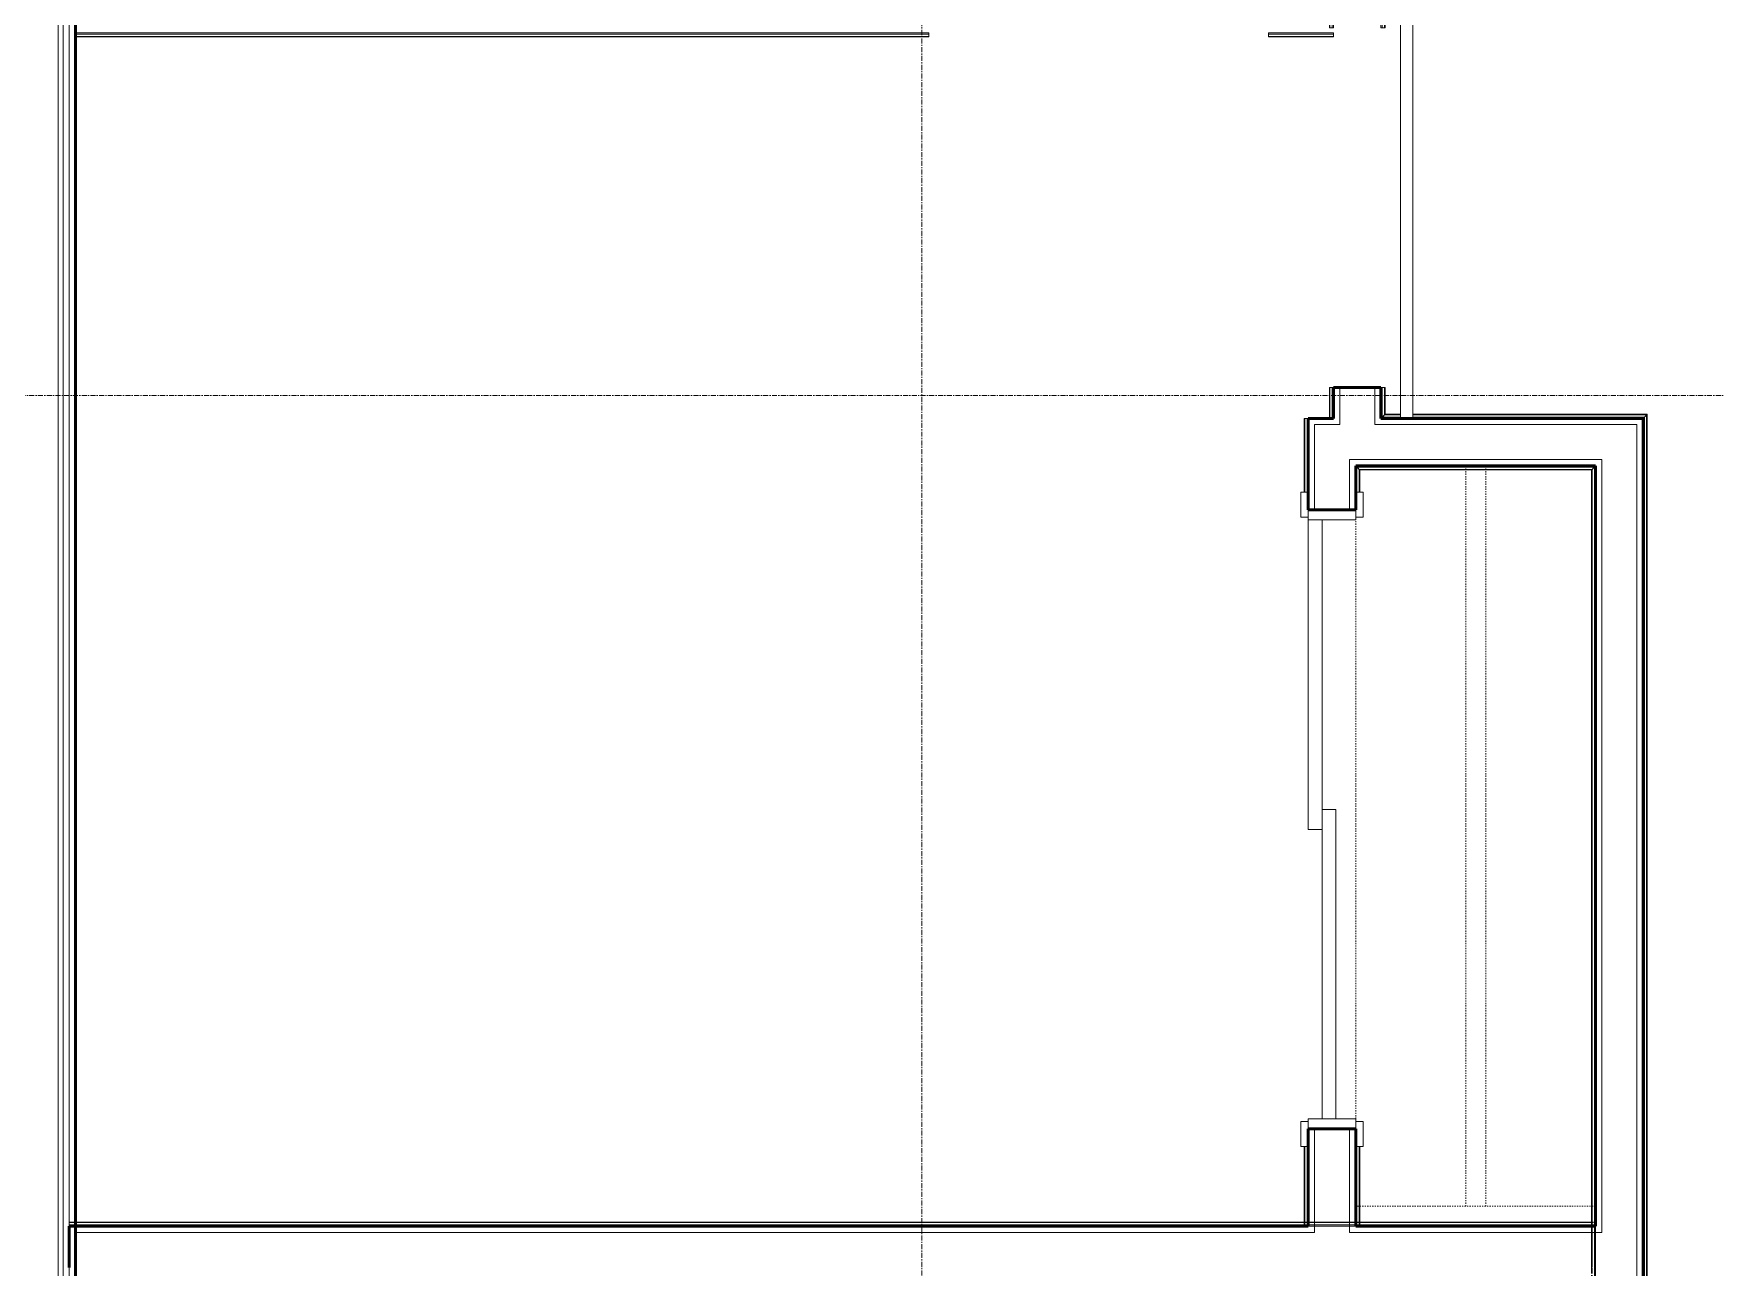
# Model space of a CAD drawing. Header units: inches. Extents: x -4235 to -464, y 9767 to 12344.
# Drawn here: x -2916.3 to -2747.9, y 11447.9 to 11571.4 of the extents above; entities that cross this region are included whole.
import ezdxf

# ---------------------------------------------------------------- set-up
doc = ezdxf.new("R2010")
doc.units = ezdxf.units.IN
doc.header["$MEASUREMENT"] = 0
doc.linetypes.add('Dash', pattern=[0.25, 0.125, -0.125])
doc.linetypes.add('Grid Line 1_2_', pattern=[0.875, 0.5, -0.125, 0.125, -0.125])
for name, color, linetype, lineweight in [('0-1', 7, 'Continuous', 5), ('0-2', 254, 'Continuous', 9), ('A-DOOR-1', 7, 'Continuous', 9), ('A-DOOR-2', 130, 'Continuous', 20), ('A-DOOR-3', 250, 'Continuous', 50), ('A-DOOR-FRAM-1', 130, 'Continuous', 20), ('A-WALL-1', 250, 'Continuous', 50), ('A-WALL-2', 50, 'Continuous', 13), ('A-WALL-3', 10, 'Continuous', 9), ('A-WALL-4', 254, 'Continuous', 9), ('A-WALL-5', 7, 'Continuous', 9), ('I-WALL-1', 250, 'Continuous', 50), ('I-WALL-2', 10, 'Continuous', 9), ('I-WALL-3', 254, 'Continuous', 9), ('Q-CASE-HDLN-1', 7, 'Dash', 9), ('S-GRID-1', 1, 'Grid Line 1_2_', 9)]:
    doc.layers.add(name, color=color, linetype=linetype, lineweight=lineweight)

# ---------------------------------------------------------------- blocks, each defined once
blk = doc.blocks.new('Basic Wall _ INT - W4BØF - _5_8 GYP - 2X4 WOOD_BATT_ - 5_8 GYP_ - ___-3183733-BACKGROUND - 2ND FLOOR')
at = {"layer": 'A-WALL-3'}
for p, q in [((-2781.32, 11623.26), (-2781.35, 11623.26)), ((-2781.35, 11623.24), (-2781.35, 11622.61)), ((-2781.15, 11623.26), (-2781.21, 11623.26)), ((-2781, 11623.26), (-2781.14, 11623.26)), ((-2780.94, 11623.26), (-2781, 11623.26)), ((-2781, 11622.61), (-2781, 11623.24)), ((-2781.35, 11532.89), (-2781.32, 11532.91)), ((-2781.21, 11533.03), (-2781.15, 11533.09)), ((-2781.14, 11533.09), (-2781, 11533.24)), ((-2781, 11533.24), (-2780.94, 11533.3))]:
    blk.add_line(p, q, dxfattribs=at)
at = {"layer": 'A-WALL-4'}
for p, q in [((-2781.35, 11623.26), (-2781.31, 11623.26)), ((-2781.31, 11623.26), (-2781.22, 11623.26)), ((-2781.22, 11623.26), (-2780.94, 11623.26)), ((-2781.22, 11622.61), (-2781.22, 11623.24)), ((-2780.94, 11622.61), (-2780.94, 11623.24)), ((-2781.35, 11622.61), (-2781.35, 11571.99)), ((-2781, 11571.99), (-2781, 11622.61)), ((-2781.35, 11571.99), (-2781.32, 11571.99)), ((-2781.21, 11571.99), (-2781.15, 11571.99)), ((-2781.14, 11571.99), (-2781, 11571.99)), ((-2781, 11571.99), (-2780.94, 11571.99)), ((-2781.32, 11535.99), (-2781.35, 11535.99)), ((-2781.35, 11535.99), (-2781.35, 11532.89)), ((-2781.15, 11535.99), (-2781.21, 11535.99)), ((-2781, 11535.99), (-2781.14, 11535.99)), ((-2780.94, 11535.99), (-2781, 11535.99)), ((-2781, 11533.24), (-2781, 11535.99))]:
    blk.add_line(p, q, dxfattribs=at)
at = {"layer": 'A-WALL-5'}
for p, q in [((-2781.22, 11571.99), (-2781.22, 11622.61)), ((-2780.94, 11571.99), (-2780.94, 11622.61)), ((-2781.31, 11571.99), (-2781.35, 11571.99)), ((-2781.22, 11571.99), (-2781.31, 11571.99)), ((-2780.94, 11571.99), (-2781.22, 11571.99)), ((-2781.35, 11535.99), (-2781.31, 11535.99)), ((-2781.31, 11535.99), (-2781.22, 11535.99)), ((-2781.22, 11533.01), (-2781.22, 11535.99)), ((-2781.22, 11535.99), (-2780.94, 11535.99)), ((-2780.94, 11533.3), (-2780.94, 11535.99)), ((-2781.31, 11532.93), (-2781.35, 11532.89))]:
    blk.add_line(p, q, dxfattribs=at)
at = {"layer": 'A-WALL-5', "flags": 128}
for points in [[(-2781.22, 11533.01), (-2781.23, 11533.01), (-2781.23, 11533), (-2781.25, 11532.99), (-2781.26, 11532.97), (-2781.28, 11532.95), (-2781.31, 11532.93)], [(-2780.94, 11533.3), (-2781.05, 11533.18), (-2781.15, 11533.09), (-2781.2, 11533.03), (-2781.22, 11533.01)]]:
    blk.add_lwpolyline(points, dxfattribs=at)
blk = doc.blocks.new('Basic Wall _ INT - W4BØF - _5_8 GYP - 2X4 WOOD_BATT_ - 5_8 GYP_ - ___-3183732-BACKGROUND - 2ND FLOOR')
at = {"layer": 'A-WALL-3'}
for p, q in [((-2786.1, 11623.24), (-2786.1, 11622.61)), ((-2786.45, 11576.54), (-2786.45, 11576.65)), ((-2786.45, 11576.45), (-2786.45, 11576.53)), ((-2786.45, 11576.39), (-2786.45, 11576.44)), ((-2786.45, 11571.99), (-2786.45, 11576.21)), ((-2786.1, 11576.24), (-2786.1, 11571.99)), ((-2786.51, 11571.99), (-2786.45, 11571.99)), ((-2786.45, 11571.99), (-2786.3, 11571.99)), ((-2786.3, 11571.99), (-2786.24, 11571.99)), ((-2786.12, 11571.99), (-2786.1, 11571.99)), ((-2786.51, 11532.89), (-2786.45, 11532.89)), ((-2786.45, 11532.89), (-2786.3, 11532.89)), ((-2786.3, 11532.89), (-2786.24, 11532.89)), ((-2786.12, 11532.89), (-2786.1, 11532.89))]:
    blk.add_line(p, q, dxfattribs=at)
at = {"layer": 'A-WALL-4'}
for p, q in [((-2786.45, 11623.26), (-2786.51, 11623.26)), ((-2786.3, 11623.26), (-2786.45, 11623.26)), ((-2786.45, 11576.65), (-2786.45, 11623.26)), ((-2786.24, 11623.26), (-2786.3, 11623.26)), ((-2786.1, 11623.26), (-2786.12, 11623.26)), ((-2786.1, 11622.61), (-2786.1, 11576.24)), ((-2786.51, 11576.54), (-2786.51, 11576.65)), ((-2786.51, 11576.45), (-2786.51, 11576.53)), ((-2786.51, 11576.39), (-2786.51, 11576.44)), ((-2786.51, 11572), (-2786.51, 11576.2)), ((-2786.22, 11576.23), (-2786.22, 11575.56)), ((-2786.22, 11575.55), (-2786.22, 11571.99)), ((-2786.22, 11571.99), (-2786.51, 11571.99)), ((-2786.14, 11571.99), (-2786.22, 11571.99)), ((-2786.1, 11571.99), (-2786.14, 11571.99)), ((-2786.45, 11535.99), (-2786.51, 11535.99)), ((-2786.3, 11535.99), (-2786.45, 11535.99)), ((-2786.45, 11532.89), (-2786.45, 11535.99)), ((-2786.24, 11535.99), (-2786.3, 11535.99)), ((-2786.1, 11535.99), (-2786.12, 11535.99)), ((-2786.1, 11535.99), (-2786.1, 11532.89)), ((-2786.22, 11532.89), (-2786.51, 11532.89)), ((-2786.14, 11532.89), (-2786.22, 11532.89)), ((-2786.1, 11532.89), (-2786.14, 11532.89))]:
    blk.add_line(p, q, dxfattribs=at)
at = {"layer": 'A-WALL-5'}
for p, q in [((-2786.51, 11623.26), (-2786.22, 11623.26)), ((-2786.51, 11576.65), (-2786.51, 11623.26)), ((-2786.22, 11623.26), (-2786.22, 11576.24)), ((-2786.22, 11623.26), (-2786.14, 11623.26)), ((-2786.14, 11623.26), (-2786.1, 11623.26)), ((-2786.51, 11535.99), (-2786.22, 11535.99)), ((-2786.51, 11532.89), (-2786.51, 11535.99)), ((-2786.22, 11535.99), (-2786.22, 11532.89)), ((-2786.22, 11535.99), (-2786.14, 11535.99)), ((-2786.14, 11535.99), (-2786.1, 11535.99))]:
    blk.add_line(p, q, dxfattribs=at)
blk = doc.blocks.new('Basic Wall _ INT - W4BØF - _5_8 GYP - 2X4 WOOD_BATT_ - 5_8 GYP_ - ___-3183734-BACKGROUND - 2ND FLOOR')
at = {"layer": 'A-WALL-3'}
for p, q in [((-2912.07, 11571.49), (-2912.07, 11571.47)), ((-2912.07, 11571.35), (-2912.07, 11571.29)), ((-2912.07, 11571.28), (-2912.07, 11571.14)), ((-2912.07, 11571.14), (-2912.07, 11571.08))]:
    blk.add_line(p, q, dxfattribs=at)
at = {"layer": 'A-WALL-4'}
for p, q in [((-2912.07, 11571.45), (-2912.07, 11571.49)), ((-2826.62, 11571.49), (-2912.07, 11571.49)), ((-2912.07, 11571.36), (-2912.07, 11571.45)), ((-2912.07, 11571.08), (-2912.07, 11571.36)), ((-2912.07, 11571.14), (-2826.62, 11571.14)), ((-2826.62, 11571.47), (-2826.62, 11571.49)), ((-2826.62, 11571.29), (-2826.62, 11571.35)), ((-2826.62, 11571.14), (-2826.62, 11571.28)), ((-2826.62, 11571.08), (-2826.62, 11571.14)), ((-2792.62, 11571.49), (-2792.62, 11571.47)), ((-2786.1, 11571.49), (-2792.62, 11571.49)), ((-2792.62, 11571.35), (-2792.62, 11571.29)), ((-2792.62, 11571.28), (-2792.62, 11571.14)), ((-2792.62, 11571.14), (-2792.62, 11571.08)), ((-2792.62, 11571.14), (-2786.1, 11571.14)), ((-2786.1, 11571.47), (-2786.1, 11571.49)), ((-2786.1, 11571.29), (-2786.1, 11571.35)), ((-2786.1, 11571.14), (-2786.1, 11571.28)), ((-2786.1, 11571.08), (-2786.1, 11571.14))]:
    blk.add_line(p, q, dxfattribs=at)
at = {"layer": 'A-WALL-5'}
for p, q in [((-2912.07, 11571.36), (-2826.62, 11571.36)), ((-2912.07, 11571.08), (-2826.62, 11571.08)), ((-2826.62, 11571.49), (-2826.62, 11571.45)), ((-2826.62, 11571.45), (-2826.62, 11571.36)), ((-2826.62, 11571.36), (-2826.62, 11571.08)), ((-2792.62, 11571.45), (-2792.62, 11571.49)), ((-2792.62, 11571.36), (-2792.62, 11571.45)), ((-2792.62, 11571.36), (-2786.1, 11571.36)), ((-2792.62, 11571.08), (-2792.62, 11571.36)), ((-2792.62, 11571.08), (-2786.1, 11571.08)), ((-2786.1, 11571.49), (-2786.1, 11571.45)), ((-2786.1, 11571.45), (-2786.1, 11571.36)), ((-2786.1, 11571.36), (-2786.1, 11571.08))]:
    blk.add_line(p, q, dxfattribs=at)
blk = doc.blocks.new('Basic Wall _ INT - W4BØF - _5_8 GYP - 2X4 WOOD_BATT_ - 5_8 GYP_ - ___-3183737-BACKGROUND - 2ND FLOOR')
at = {"layer": 'A-WALL-3'}
for p, q in [((-2788.62, 11461.32), (-2788.62, 11459.98)), ((-2788.75, 11451.99), (-2789.04, 11451.99)), ((-2789.04, 11451.99), (-2788.97, 11451.99)), ((-2788.97, 11452.3), (-2788.97, 11452.4)), ((-2788.97, 11452.21), (-2788.97, 11452.28)), ((-2788.97, 11452.14), (-2788.97, 11452.19)), ((-2788.97, 11451.99), (-2788.83, 11451.99)), ((-2788.82, 11451.99), (-2788.76, 11451.99)), ((-2788.74, 11451.99), (-2788.75, 11451.99)), ((-2788.74, 11451.99), (-2788.74, 11451.99)), ((-2788.69, 11451.99), (-2788.74, 11451.99)), ((-2788.65, 11451.99), (-2788.62, 11451.99))]:
    blk.add_line(p, q, dxfattribs=at)
at = {"layer": 'A-WALL-4'}
for p, q in [((-2788.97, 11532.89), (-2789.04, 11532.89)), ((-2788.83, 11532.89), (-2788.97, 11532.89)), ((-2788.97, 11525.48), (-2788.97, 11532.89)), ((-2788.76, 11532.89), (-2788.82, 11532.89)), ((-2788.62, 11532.89), (-2788.65, 11532.89)), ((-2788.62, 11532.89), (-2788.62, 11525.48)), ((-2788.97, 11452.4), (-2788.97, 11459.98)), ((-2788.62, 11459.98), (-2788.62, 11451.99)), ((-2789.04, 11452.3), (-2789.04, 11452.4)), ((-2789.04, 11452.21), (-2789.04, 11452.28)), ((-2789.04, 11452.14), (-2789.04, 11452.19)), ((-2788.66, 11451.99), (-2788.69, 11451.99)), ((-2788.62, 11451.99), (-2788.66, 11451.99))]:
    blk.add_line(p, q, dxfattribs=at)
at = {"layer": 'A-WALL-5'}
for p, q in [((-2789.04, 11532.89), (-2788.75, 11532.89)), ((-2789.04, 11525.48), (-2789.04, 11532.89)), ((-2788.75, 11532.89), (-2788.75, 11525.48)), ((-2788.75, 11532.89), (-2788.66, 11532.89)), ((-2788.66, 11532.89), (-2788.62, 11532.89)), ((-2789.04, 11452.4), (-2789.04, 11459.98)), ((-2788.75, 11459.98), (-2788.75, 11451.99))]:
    blk.add_line(p, q, dxfattribs=at)
blk = doc.blocks.new('Basic Wall _ INT - W4BØF - _5_8 GYP - 2X4 WOOD_BATT_ - 5_8 GYP_ - ___-3183736-BACKGROUND - 2ND FLOOR')
at = {"layer": 'A-WALL-3'}
for p, q in [((-2783.85, 11528.11), (-2783.87, 11528.14)), ((-2783.67, 11527.93), (-2783.73, 11528)), ((-2783.52, 11527.78), (-2783.67, 11527.93)), ((-2783.46, 11527.72), (-2783.52, 11527.78)), ((-2783.87, 11525.48), (-2783.87, 11523.73)), ((-2783.87, 11461.32), (-2783.87, 11459.98)), ((-2783.87, 11451.99), (-2783.85, 11451.99)), ((-2783.79, 11451.99), (-2783.81, 11451.99)), ((-2783.76, 11451.99), (-2783.79, 11451.99)), ((-2783.75, 11451.99), (-2783.76, 11451.99)), ((-2783.46, 11451.99), (-2783.75, 11451.99)), ((-2783.75, 11451.99), (-2783.75, 11451.99)), ((-2783.73, 11451.99), (-2783.67, 11451.99)), ((-2783.67, 11451.99), (-2783.52, 11451.99)), ((-2783.52, 11452.3), (-2783.52, 11452.4)), ((-2783.52, 11452.2), (-2783.52, 11452.28)), ((-2783.52, 11452.14), (-2783.52, 11452.19)), ((-2783.52, 11451.99), (-2783.46, 11451.99))]:
    blk.add_line(p, q, dxfattribs=at)
at = {"layer": 'A-WALL-4'}
for p, q in [((-2783.87, 11528.14), (-2783.87, 11525.48)), ((-2783.52, 11525.48), (-2783.52, 11527.78)), ((-2783.87, 11459.98), (-2783.87, 11451.99)), ((-2783.52, 11452.4), (-2783.52, 11459.98)), ((-2783.83, 11451.99), (-2783.87, 11451.99)), ((-2783.81, 11451.99), (-2783.83, 11451.99)), ((-2783.46, 11452.3), (-2783.46, 11452.4)), ((-2783.46, 11452.2), (-2783.46, 11452.28)), ((-2783.46, 11452.14), (-2783.46, 11452.19))]:
    blk.add_line(p, q, dxfattribs=at)
at = {"layer": 'A-WALL-5'}
for p, q in [((-2783.75, 11525.48), (-2783.75, 11528.01)), ((-2783.46, 11525.48), (-2783.46, 11527.72)), ((-2783.75, 11451.99), (-2783.75, 11459.98)), ((-2783.46, 11452.4), (-2783.46, 11459.98))]:
    blk.add_line(p, q, dxfattribs=at)
at = {"layer": 'A-WALL-5', "flags": 128}
for points in [[(-2783.83, 11528.09), (-2783.81, 11528.07), (-2783.79, 11528.05), (-2783.77, 11528.03), (-2783.76, 11528.02), (-2783.75, 11528.01), (-2783.75, 11528.01)], [(-2783.75, 11528.01), (-2783.73, 11527.99), (-2783.67, 11527.93), (-2783.58, 11527.84), (-2783.46, 11527.72)]]:
    blk.add_lwpolyline(points, dxfattribs=at)
blk = doc.blocks.new('SLIDING - FLUSH - 5-0 x 6-8-3203586-BACKGROUND - 2ND FLOOR')
at = {"layer": 'A-DOOR-1'}
for p, q in [((-32.75, 3.25), (-30.25, 3.25)), ((-32.75, 2.5), (-32.75, 3.25)), ((-30.25, 2.5), (-32.75, 2.5)), ((-30.25, 3.25), (-30.25, 2.5)), ((30.25, 3.25), (32.75, 3.25)), ((30.25, 2.5), (30.25, 3.25)), ((32.75, 2.5), (30.25, 2.5)), ((32.75, 3.25), (32.75, 2.5)), ((-32.75, -2.25), (-30.25, -2.25)), ((-32.75, -3), (-32.75, -2.25)), ((-30.25, -3), (-32.75, -3)), ((-30.25, -2.25), (-30.25, -3)), ((30.25, -2.25), (32.75, -2.25)), ((30.25, -3), (30.25, -2.25)), ((32.75, -3), (30.25, -3)), ((32.75, -2.25), (32.75, -3))]:
    blk.add_line(p, q, dxfattribs=at)
at = {"layer": 'A-DOOR-2'}
for p, q in [((-1, -0.88), (-1, 0.5)), ((-1, 0.5), (30, 0.5)), ((30, 0.5), (30, -0.88)), ((-30, -2.25), (-30, -0.88)), ((-30, -0.88), (1, -0.88)), ((30, -0.88), (-1, -0.88)), ((1, -0.88), (1, -2.25)), ((1, -2.25), (-30, -2.25))]:
    blk.add_line(p, q, dxfattribs=at)
at = {"layer": 'A-DOOR-FRAM-1'}
for p, q in [((-31, -2.25), (-31, 2.5)), ((-31, 2.5), (-30, 2.5)), ((-30, 2.5), (-30, -2.25)), ((30, 2.5), (31, 2.5)), ((30, -2.25), (30, 2.5)), ((31, 2.5), (31, -2.25)), ((-30, -2.25), (-31, -2.25)), ((31, -2.25), (30, -2.25))]:
    blk.add_line(p, q, dxfattribs=at)
blk = doc.blocks.new('Basic Wall _ INT - W4BØF - _5_8 GYP - 2X4 WOOD_BATT_ - 5_8 GYP_ - ___-3183739-BACKGROUND - 2ND FLOOR')
at = {"layer": 'A-WALL-3'}
for p, q in [((-2912.7, 11452.19), (-2912.7, 11452.4)), ((-2912.7, 11452.4), (-2912.7, 11452.34)), ((-2912.7, 11452.34), (-2912.7, 11452.19)), ((-2912.07, 11452.34), (-2912.7, 11452.34)), ((-2912.7, 11452.11), (-2912.7, 11452.19)), ((-2912.7, 11452.19), (-2912.7, 11452.13)), ((-2912.7, 11452.09), (-2912.7, 11452.11)), ((-2912.7, 11452.03), (-2912.7, 11452.09)), ((-2912.7, 11451.99), (-2912.7, 11452.03)), ((-2912.7, 11452.01), (-2912.7, 11451.99)), ((-2912.7, 11451.99), (-2912.07, 11451.99)), ((-2788.92, 11452.34), (-2789.03, 11452.34)), ((-2788.82, 11452.34), (-2788.91, 11452.34)), ((-2788.77, 11452.34), (-2788.82, 11452.34)), ((-2788.02, 11452.34), (-2788.62, 11452.34)), ((-2788.62, 11451.99), (-2783.87, 11451.99)), ((-2784.5, 11452.34), (-2788, 11452.34)), ((-2783.87, 11452.34), (-2784.47, 11452.34)), ((-2783.67, 11452.34), (-2783.73, 11452.34)), ((-2783.58, 11452.34), (-2783.67, 11452.34)), ((-2783.46, 11452.34), (-2783.57, 11452.34)), ((-2760.17, 11452.34), (-2760.26, 11452.34)), ((-2760.08, 11452.34), (-2760.14, 11452.34)), ((-2759.85, 11452.34), (-2759.85, 11452.4)), ((-2759.85, 11452.4), (-2759.85, 11452.19)), ((-2759.85, 11452.19), (-2759.85, 11452.34)), ((-2759.85, 11452.13), (-2759.85, 11452.19)), ((-2759.85, 11452.19), (-2759.85, 11452.11)), ((-2759.85, 11452.11), (-2759.85, 11452.1)), ((-2759.85, 11452.1), (-2759.85, 11452.05)), ((-2759.85, 11451.99), (-2759.85, 11452.01))]:
    blk.add_line(p, q, dxfattribs=at)
at = {"layer": 'A-WALL-4'}
for p, q in [((-2912.07, 11452.4), (-2912.7, 11452.4)), ((-2912.07, 11452.11), (-2912.7, 11452.11)), ((-2789.03, 11452.34), (-2912.07, 11452.34)), ((-2912.07, 11451.99), (-2788.62, 11451.99)), ((-2788.92, 11452.4), (-2789.03, 11452.4)), ((-2788.82, 11452.4), (-2788.91, 11452.4)), ((-2788.77, 11452.4), (-2788.82, 11452.4)), ((-2788.02, 11452.4), (-2788.62, 11452.4)), ((-2788, 11452.11), (-2788.62, 11452.11)), ((-2784.5, 11452.4), (-2788, 11452.4)), ((-2784.5, 11452.11), (-2788, 11452.11)), ((-2783.87, 11452.11), (-2784.49, 11452.11)), ((-2783.87, 11452.4), (-2784.47, 11452.4)), ((-2783.87, 11451.99), (-2759.85, 11451.99)), ((-2783.67, 11452.4), (-2783.72, 11452.4)), ((-2783.58, 11452.4), (-2783.67, 11452.4)), ((-2783.46, 11452.4), (-2783.57, 11452.4)), ((-2760.26, 11452.34), (-2783.46, 11452.34)), ((-2760.17, 11452.4), (-2760.26, 11452.4)), ((-2760.08, 11452.4), (-2760.14, 11452.4)), ((-2759.85, 11452.05), (-2759.85, 11452.03)), ((-2759.85, 11452.03), (-2759.85, 11451.99))]:
    blk.add_line(p, q, dxfattribs=at)
at = {"layer": 'A-WALL-5'}
for p, q in [((-2789.04, 11452.4), (-2912.07, 11452.4)), ((-2788.62, 11452.11), (-2912.07, 11452.11)), ((-2759.85, 11452.11), (-2783.87, 11452.11)), ((-2760.26, 11452.4), (-2783.46, 11452.4))]:
    blk.add_line(p, q, dxfattribs=at)
blk = doc.blocks.new('Basic Wall _ INT - W4BØF - _5_8 GYP - 2X4 WOOD_BATT_ - 5_8 GYP_ - ___-3183741-BACKGROUND - 2ND FLOOR')
at = {"layer": 'A-WALL-3'}
for p, q in [((-2755.07, 11532.91), (-2755.1, 11532.89)), ((-2754.9, 11533.09), (-2754.96, 11533.03)), ((-2754.75, 11533.24), (-2754.89, 11533.09)), ((-2754.69, 11533.3), (-2754.75, 11533.24))]:
    blk.add_line(p, q, dxfattribs=at)
at = {"layer": 'A-WALL-4'}
for p, q in [((-2755.1, 11425.23), (-2755.1, 11532.89)), ((-2754.75, 11533.24), (-2754.75, 11425.23)), ((-2755.1, 11425.23), (-2755.07, 11425.23)), ((-2754.96, 11425.23), (-2754.9, 11425.23)), ((-2754.89, 11425.23), (-2754.75, 11425.23)), ((-2754.75, 11425.23), (-2754.69, 11425.23))]:
    blk.add_line(p, q, dxfattribs=at)
at = {"layer": 'A-WALL-5'}
for p, q in [((-2754.97, 11425.23), (-2754.97, 11533.01)), ((-2754.69, 11533.3), (-2754.69, 11425.23)), ((-2755.06, 11425.23), (-2755.1, 11425.23)), ((-2754.97, 11425.23), (-2755.06, 11425.23)), ((-2754.69, 11425.23), (-2754.97, 11425.23))]:
    blk.add_line(p, q, dxfattribs=at)
at = {"layer": 'A-WALL-5', "flags": 128}
for points in [[(-2755.06, 11532.93), (-2755.03, 11532.95), (-2755.01, 11532.97), (-2755, 11532.99), (-2754.98, 11533), (-2754.98, 11533.01), (-2754.97, 11533.01)], [(-2754.97, 11533.01), (-2754.95, 11533.03), (-2754.9, 11533.09), (-2754.8, 11533.18), (-2754.69, 11533.3)]]:
    blk.add_lwpolyline(points, dxfattribs=at)
blk = doc.blocks.new('Basic Wall _ INT - W4BØF - _5_8 GYP - 2X4 WOOD_BATT_ - 5_8 GYP_ - ___-3183740-BACKGROUND - 2ND FLOOR')
at = {"layer": 'A-WALL-3'}
for p, q in [((-2760.2, 11527.78), (-2760.26, 11527.72)), ((-2760.05, 11527.93), (-2760.2, 11527.78)), ((-2759.99, 11528), (-2760.05, 11527.93)), ((-2759.85, 11528.14), (-2759.87, 11528.11)), ((-2760.2, 11452.4), (-2760.2, 11452.28)), ((-2760.2, 11452.28), (-2760.2, 11452.19)), ((-2760.2, 11452.19), (-2760.2, 11452.13)), ((-2760.2, 11451.99), (-2760.2, 11451.37)), ((-2760.2, 11451.36), (-2760.2, 11447.91)), ((-2759.85, 11447.24), (-2759.85, 11451.99)), ((-2760.2, 11447.86), (-2760.2, 11447.24)), ((-2760.2, 11447.09), (-2760.2, 11447.04)), ((-2760.2, 11447.04), (-2760.2, 11446.94)), ((-2760.2, 11446.94), (-2760.2, 11446.82))]:
    blk.add_line(p, q, dxfattribs=at)
at = {"layer": 'A-WALL-4'}
for p, q in [((-2760.2, 11527.78), (-2760.2, 11452.4)), ((-2759.85, 11451.99), (-2759.85, 11528.14)), ((-2760.26, 11452.4), (-2760.26, 11452.28)), ((-2760.26, 11452.28), (-2760.26, 11452.19)), ((-2760.26, 11452.19), (-2760.26, 11452.13)), ((-2760.26, 11451.99), (-2760.26, 11451.37)), ((-2760.26, 11451.36), (-2760.26, 11447.92)), ((-2759.97, 11451.99), (-2759.97, 11451.37)), ((-2759.97, 11451.36), (-2759.97, 11447.88)), ((-2760.26, 11447.91), (-2760.26, 11447.24)), ((-2759.97, 11447.86), (-2759.97, 11447.24)), ((-2760.26, 11447.09), (-2760.26, 11447.04)), ((-2760.26, 11447.04), (-2760.26, 11446.94)), ((-2760.26, 11446.94), (-2760.26, 11446.82)), ((-2760.2, 11446.82), (-2760.2, 11425.23)), ((-2759.85, 11425.23), (-2759.85, 11447.24)), ((-2760.26, 11425.23), (-2760.2, 11425.23)), ((-2760.2, 11425.23), (-2760.05, 11425.23)), ((-2760.05, 11425.23), (-2759.99, 11425.23)), ((-2759.87, 11425.23), (-2759.85, 11425.23))]:
    blk.add_line(p, q, dxfattribs=at)
at = {"layer": 'A-WALL-5'}
for p, q in [((-2760.26, 11527.72), (-2760.26, 11452.4)), ((-2759.97, 11528.01), (-2759.97, 11451.99)), ((-2760.26, 11446.82), (-2760.26, 11425.23)), ((-2759.97, 11447.24), (-2759.97, 11425.23)), ((-2759.97, 11425.23), (-2760.26, 11425.23)), ((-2759.89, 11425.23), (-2759.97, 11425.23)), ((-2759.85, 11425.23), (-2759.89, 11425.23))]:
    blk.add_line(p, q, dxfattribs=at)
at = {"layer": 'A-WALL-5', "flags": 128}
for points in [[(-2760.26, 11527.72), (-2760.14, 11527.84), (-2760.05, 11527.93), (-2759.99, 11527.99), (-2759.97, 11528.01)], [(-2759.97, 11528.01), (-2759.97, 11528.01), (-2759.96, 11528.02), (-2759.95, 11528.03), (-2759.93, 11528.05), (-2759.91, 11528.07), (-2759.89, 11528.09)]]:
    blk.add_lwpolyline(points, dxfattribs=at)
blk = doc.blocks.new('Basic Wall _ INT - W4BØF - _5_8 GYP - 2X4 WOOD_BATT_ - 5_8 GYP_ - ___-3183743-BACKGROUND - 2ND FLOOR')
at = {"layer": 'A-WALL-3'}
for p, q in [((-2783.87, 11528.14), (-2783.85, 11528.11)), ((-2783.73, 11528), (-2783.67, 11527.93)), ((-2783.67, 11527.93), (-2783.52, 11527.78)), ((-2783.52, 11527.78), (-2783.46, 11527.72)), ((-2760.26, 11527.72), (-2760.2, 11527.78)), ((-2760.2, 11527.78), (-2760.05, 11527.93)), ((-2760.05, 11527.93), (-2759.99, 11528)), ((-2759.87, 11528.11), (-2759.85, 11528.14))]:
    blk.add_line(p, q, dxfattribs=at)
at = {"layer": 'A-WALL-4'}
for p, q in [((-2783.87, 11528.14), (-2759.85, 11528.14)), ((-2760.2, 11527.78), (-2783.52, 11527.78))]:
    blk.add_line(p, q, dxfattribs=at)
at = {"layer": 'A-WALL-5'}
for p, q in [((-2783.75, 11528.01), (-2759.97, 11528.01)), ((-2760.26, 11527.72), (-2783.46, 11527.72))]:
    blk.add_line(p, q, dxfattribs=at)
at = {"layer": 'A-WALL-5', "flags": 128}
for points in [[(-2783.75, 11528.01), (-2783.75, 11528.01), (-2783.76, 11528.02), (-2783.77, 11528.03), (-2783.79, 11528.05), (-2783.81, 11528.07), (-2783.83, 11528.09)], [(-2783.46, 11527.72), (-2783.58, 11527.84), (-2783.67, 11527.93), (-2783.73, 11527.99), (-2783.75, 11528.01)], [(-2759.97, 11528.01), (-2759.99, 11527.99), (-2760.05, 11527.93), (-2760.14, 11527.84), (-2760.26, 11527.72)], [(-2759.89, 11528.09), (-2759.91, 11528.07), (-2759.93, 11528.05), (-2759.95, 11528.03), (-2759.96, 11528.02), (-2759.97, 11528.01), (-2759.97, 11528.01)]]:
    blk.add_lwpolyline(points, dxfattribs=at)
blk = doc.blocks.new('Basic Wall _ INT - W4BØF - _5_8 GYP - 2X4 WOOD_BATT_ - 5_8 GYP_ - ___-3183742-BACKGROUND - 2ND FLOOR')
at = {"layer": 'A-WALL-3'}
for p, q in [((-2781.32, 11532.91), (-2781.35, 11532.89)), ((-2781.15, 11533.09), (-2781.21, 11533.03)), ((-2781, 11533.24), (-2781.14, 11533.09)), ((-2780.94, 11533.3), (-2781, 11533.24)), ((-2755.1, 11532.89), (-2755.07, 11532.91)), ((-2754.96, 11533.03), (-2754.9, 11533.09)), ((-2754.89, 11533.09), (-2754.75, 11533.24)), ((-2754.75, 11533.24), (-2754.69, 11533.3))]:
    blk.add_line(p, q, dxfattribs=at)
at = {"layer": 'A-WALL-4'}
for p, q in [((-2781.35, 11532.89), (-2755.1, 11532.89)), ((-2779.4, 11533.24), (-2781, 11533.24)), ((-2754.75, 11533.24), (-2778.15, 11533.24))]:
    blk.add_line(p, q, dxfattribs=at)
at = {"layer": 'A-WALL-5'}
for p, q in [((-2781.35, 11532.89), (-2781.31, 11532.93)), ((-2779.4, 11533.01), (-2781.22, 11533.01)), ((-2779.4, 11533.3), (-2780.94, 11533.3)), ((-2754.69, 11533.3), (-2778.15, 11533.3)), ((-2754.97, 11533.01), (-2778.15, 11533.01))]:
    blk.add_line(p, q, dxfattribs=at)
at = {"layer": 'A-WALL-5', "flags": 128}
for points in [[(-2781.31, 11532.93), (-2781.28, 11532.95), (-2781.26, 11532.97), (-2781.25, 11532.99), (-2781.23, 11533), (-2781.23, 11533.01), (-2781.22, 11533.01)], [(-2781.22, 11533.01), (-2781.2, 11533.03), (-2781.15, 11533.09), (-2781.05, 11533.18), (-2780.94, 11533.3)], [(-2754.97, 11533.01), (-2754.98, 11533.01), (-2754.98, 11533), (-2755, 11532.99), (-2755.01, 11532.97), (-2755.03, 11532.95), (-2755.06, 11532.93)], [(-2754.69, 11533.3), (-2754.8, 11533.18), (-2754.9, 11533.09), (-2754.95, 11533.03), (-2754.97, 11533.01)]]:
    blk.add_lwpolyline(points, dxfattribs=at)
blk = doc.blocks.new('BARN - FLUSH - 3-0 x 7-0 BARN DOOR-2961665-BACKGROUND - 2ND FLOOR')
at = {"layer": 'A-DOOR-1'}
for p, q in [((21, 5.57), (-60, 5.57)), ((-60, 4.95), (-60, 5.57)), ((-56, 6), (-54.5, 6)), ((-56, 6), (-56, 5.67)), ((-56, 5.67), (-54.5, 5.67)), ((-54.5, 5.67), (-54.5, 6)), ((-23.5, 6), (-22, 6)), ((-23.5, 5.67), (-23.5, 6)), ((-23.5, 5.67), (-22, 5.67)), ((-22, 6), (-22, 5.67)), ((21, 5.57), (21, 4.95)), ((-60, 4.32), (-60, 4.95)), ((-60, 4.32), (21, 4.32)), ((-52, 4.07), (-26, 4.07)), ((21, 4.95), (21, 4.32))]:
    blk.add_line(p, q, dxfattribs=at)
at = {"layer": 'A-DOOR-3'}
for p, q in [((-57, 5.82), (-56, 5.82)), ((-57, 5.57), (-57, 5.82)), ((-54.5, 5.82), (-23.5, 5.82)), ((-22, 5.82), (-21, 5.82)), ((-21, 5.82), (-21, 5.57)), ((-57, 4.07), (-57, 4.32)), ((-52, 4.07), (-57, 4.07)), ((-52, 4.33), (-52, 4.07)), ((-26, 4.07), (-26, 4.32)), ((-21, 4.07), (-26, 4.07)), ((-21, 4.32), (-21, 4.07))]:
    blk.add_line(p, q, dxfattribs=at)
blk = doc.blocks.new('OD_CW_Closet - OD_CW_Closet-2472542-BACKGROUND - 2ND FLOOR')
at = {"layer": 'Q-CASE-HDLN-1'}
for p, q in [((0.74, -24), (0.74, 0)), ((0.74, 0), (74.9, 0)), ((74.9, 0), (74.9, -24)), ((0.74, -11), (74.9, -11)), ((0.74, -13), (74.9, -13)), ((74.9, -24), (0.74, -24))]:
    blk.add_line(p, q, dxfattribs=at)
blk = doc.blocks.new('CTR - 1st Phase - Unit Layouts_rvt-1-BACKGROUND - 2ND FLOOR')
at = {"layer": 'A-WALL-1'}
for p, q in [((-2786.1, 11535.99), (-2786.1, 11532.89)), ((-2781.35, 11535.99), (-2786.1, 11535.99)), ((-2781.35, 11532.89), (-2781.35, 11535.99)), ((-2788.62, 11532.89), (-2788.62, 11523.73)), ((-2788, 11532.89), (-2788.62, 11532.89)), ((-2786.1, 11532.89), (-2788, 11532.89)), ((-2755.1, 11532.89), (-2781.35, 11532.89)), ((-2755.1, 11532.26), (-2755.1, 11532.89)), ((-2755.1, 11528.14), (-2755.1, 11532.26)), ((-2783.87, 11523.73), (-2783.87, 11528.14)), ((-2783.87, 11528.14), (-2759.85, 11528.14)), ((-2759.85, 11528.14), (-2759.85, 11451.99)), ((-2755.1, 11425.23), (-2755.1, 11528.14)), ((-2788.62, 11523.73), (-2783.87, 11523.73)), ((-2788.62, 11461.73), (-2788.62, 11451.99)), ((-2783.87, 11461.73), (-2788.62, 11461.73)), ((-2783.87, 11451.99), (-2783.87, 11461.73)), ((-2788.62, 11451.99), (-2912.7, 11451.99)), ((-2912.7, 11451.99), (-2912.7, 11451.36)), ((-2912.7, 11451.36), (-2912.7, 11447.86)), ((-2759.85, 11451.99), (-2783.87, 11451.99))]:
    blk.add_line(p, q, dxfattribs=at)
at = {"layer": 'A-WALL-2'}
for p, q in [((-2785.47, 11532.89), (-2785.47, 11535.99)), ((-2781.97, 11532.89), (-2781.97, 11535.99)), ((-2788, 11523.73), (-2788, 11532.26)), ((-2788, 11532.26), (-2785.47, 11532.26)), ((-2785.47, 11532.89), (-2785.47, 11532.26)), ((-2781.97, 11532.89), (-2781.97, 11532.26)), ((-2755.72, 11532.26), (-2781.97, 11532.26)), ((-2755.72, 11532.26), (-2755.72, 11528.76)), ((-2784.5, 11523.73), (-2784.5, 11528.76)), ((-2784.5, 11528.76), (-2783.87, 11528.76)), ((-2759.22, 11528.76), (-2783.87, 11528.76)), ((-2759.22, 11528.76), (-2759.22, 11528.14)), ((-2755.72, 11528.76), (-2755.72, 11528.14)), ((-2759.22, 11528.14), (-2759.22, 11451.36)), ((-2755.72, 11528.14), (-2755.72, 11425.85)), ((-2788, 11451.99), (-2788, 11461.73)), ((-2784.5, 11451.99), (-2784.5, 11461.73)), ((-2912.07, 11451.36), (-2912.07, 11447.86)), ((-2788, 11451.36), (-2912.07, 11451.36)), ((-2788, 11451.99), (-2788, 11451.36)), ((-2784.5, 11451.99), (-2784.5, 11451.36)), ((-2759.85, 11451.36), (-2784.5, 11451.36)), ((-2759.85, 11451.36), (-2759.22, 11451.36))]:
    blk.add_line(p, q, dxfattribs=at)
at = {"layer": 'A-WALL-3'}
for p, q in [((-2786.1, 11535.99), (-2786.1, 11532.89)), ((-2781.35, 11532.89), (-2781.35, 11535.99)), ((-2788.62, 11532.89), (-2788.62, 11525.48)), ((-2786.51, 11532.89), (-2786.24, 11532.89)), ((-2755.1, 11532.89), (-2781.35, 11532.89)), ((-2755.1, 11532.89), (-2755.1, 11528.14)), ((-2783.87, 11525.48), (-2783.87, 11528.14)), ((-2783.87, 11528.14), (-2759.85, 11528.14)), ((-2759.85, 11528.14), (-2759.85, 11452.4)), ((-2755.1, 11425.23), (-2755.1, 11528.14)), ((-2783.87, 11523.73), (-2783.87, 11525.48)), ((-2783.87, 11523.73), (-2788.62, 11523.73)), ((-2788.62, 11461.73), (-2783.87, 11461.73)), ((-2788.62, 11461.32), (-2788.62, 11459.98)), ((-2783.87, 11459.98), (-2783.87, 11461.32)), ((-2788.62, 11459.98), (-2788.62, 11452.4)), ((-2783.87, 11452.4), (-2783.87, 11459.98)), ((-2912.7, 11447.24), (-2912.7, 11451.99)), ((-2912.07, 11451.99), (-2912.7, 11451.99)), ((-2789.04, 11451.99), (-2912.07, 11451.99)), ((-2788.77, 11451.99), (-2789.04, 11451.99)), ((-2788.62, 11452.4), (-2788.62, 11452.3)), ((-2788.62, 11452.28), (-2788.62, 11452.21)), ((-2788.62, 11452.19), (-2788.62, 11452.14)), ((-2783.87, 11452.3), (-2783.87, 11452.4)), ((-2783.87, 11452.2), (-2783.87, 11452.28)), ((-2783.87, 11452.14), (-2783.87, 11452.19)), ((-2783.46, 11451.99), (-2783.73, 11451.99)), ((-2760.26, 11451.99), (-2783.46, 11451.99)), ((-2760.17, 11451.99), (-2760.26, 11451.99)), ((-2760.08, 11451.99), (-2760.14, 11451.99)), ((-2759.85, 11452.4), (-2759.85, 11452.13))]:
    blk.add_line(p, q, dxfattribs=at)
at = {"layer": 'A-WALL-4'}
for p, q in [((-2786.1, 11535.99), (-2781.35, 11535.99)), ((-2788.62, 11532.89), (-2786.51, 11532.89))]:
    blk.add_line(p, q, dxfattribs=at)
at = {"layer": '0-2'}
for name in ['Basic Wall _ INT - W4BØF - _5_8 GYP - 2X4 WOOD_BATT_ - 5_8 GYP_ - ___-3183732-BACKGROUND - 2ND FLOOR', 'Basic Wall _ INT - W4BØF - _5_8 GYP - 2X4 WOOD_BATT_ - 5_8 GYP_ - ___-3183733-BACKGROUND - 2ND FLOOR', 'Basic Wall _ INT - W4BØF - _5_8 GYP - 2X4 WOOD_BATT_ - 5_8 GYP_ - ___-3183734-BACKGROUND - 2ND FLOOR', 'Basic Wall _ INT - W4BØF - _5_8 GYP - 2X4 WOOD_BATT_ - 5_8 GYP_ - ___-3183737-BACKGROUND - 2ND FLOOR', 'Basic Wall _ INT - W4BØF - _5_8 GYP - 2X4 WOOD_BATT_ - 5_8 GYP_ - ___-3183742-BACKGROUND - 2ND FLOOR', 'Basic Wall _ INT - W4BØF - _5_8 GYP - 2X4 WOOD_BATT_ - 5_8 GYP_ - ___-3183741-BACKGROUND - 2ND FLOOR', 'Basic Wall _ INT - W4BØF - _5_8 GYP - 2X4 WOOD_BATT_ - 5_8 GYP_ - ___-3183736-BACKGROUND - 2ND FLOOR', 'Basic Wall _ INT - W4BØF - _5_8 GYP - 2X4 WOOD_BATT_ - 5_8 GYP_ - ___-3183743-BACKGROUND - 2ND FLOOR', 'Basic Wall _ INT - W4BØF - _5_8 GYP - 2X4 WOOD_BATT_ - 5_8 GYP_ - ___-3183740-BACKGROUND - 2ND FLOOR', 'Basic Wall _ INT - W4BØF - _5_8 GYP - 2X4 WOOD_BATT_ - 5_8 GYP_ - ___-3183739-BACKGROUND - 2ND FLOOR']:
    blk.add_blockref(name, (0, 0), dxfattribs=at)
for name, p, rotation in [('BARN - FLUSH - 3-0 x 7-0 BARN DOOR-2961665-BACKGROUND - 2ND FLOOR', (-2783.72, 11553.99), 269.9999999999983), ('OD_CW_Closet - OD_CW_Closet-2472542-BACKGROUND - 2ND FLOOR', (-2783.85, 11453.24), 90.00000000001617), ('SLIDING - FLUSH - 5-0 x 6-8-3203586-BACKGROUND - 2ND FLOOR', (-2786.37, 11492.73), 269.9999999999755)]:
    blk.add_blockref(name, p, dxfattribs=dict(at, rotation=rotation))
blk = doc.blocks.new('CTR - 1st Phase - Common Walls_rvt-1-BACKGROUND - 2ND FLOOR')
at = {"layer": 'A-WALL-2'}
for p, q in [((-2913.82, 11255.64), (-2913.82, 11640.61)), ((-2913.32, 11255.64), (-2913.32, 11640.61)), ((-2912.7, 11255.64), (-2912.7, 11640.61))]:
    blk.add_line(p, q, dxfattribs=at)
at = {"layer": 'I-WALL-1'}
blk.add_line((-2912.07, 11446.86), (-2912.07, 11640.61), dxfattribs=at)
at = {"layer": 'I-WALL-2'}
for p, q in [((-2912.07, 11571.08), (-2912.07, 11571.34)), ((-2912.07, 11452.28), (-2912.07, 11452.4)), ((-2912.07, 11452.19), (-2912.07, 11452.28)), ((-2912.07, 11452.13), (-2912.07, 11452.19)), ((-2912.07, 11451.36), (-2912.07, 11451.99)), ((-2912.07, 11447.86), (-2912.07, 11451.36)), ((-2912.07, 11447.24), (-2912.07, 11447.86))]:
    blk.add_line(p, q, dxfattribs=at)
at = {"layer": 'I-WALL-3'}
blk.add_line((-2912.07, 11452.4), (-2912.07, 11571.08), dxfattribs=at)

msp = doc.modelspace()

# ---------------------------------------------------------------- linework, layer by layer
at = {"layer": 'S-GRID-1'}
for p, q in [((-2827.32, 9836.18), (-2827.32, 12294.59)), ((-464.45, 11535.19), (-4185.7, 11535.19))]:
    msp.add_line(p, q, dxfattribs=at)

# ---------------------------------------------------------------- block references
at = {"layer": '0-1'}
for name in ['CTR - 1st Phase - Unit Layouts_rvt-1-BACKGROUND - 2ND FLOOR', 'CTR - 1st Phase - Common Walls_rvt-1-BACKGROUND - 2ND FLOOR']:
    msp.add_blockref(name, (0, 0), dxfattribs=at)

doc.saveas('drawing.dxf')
